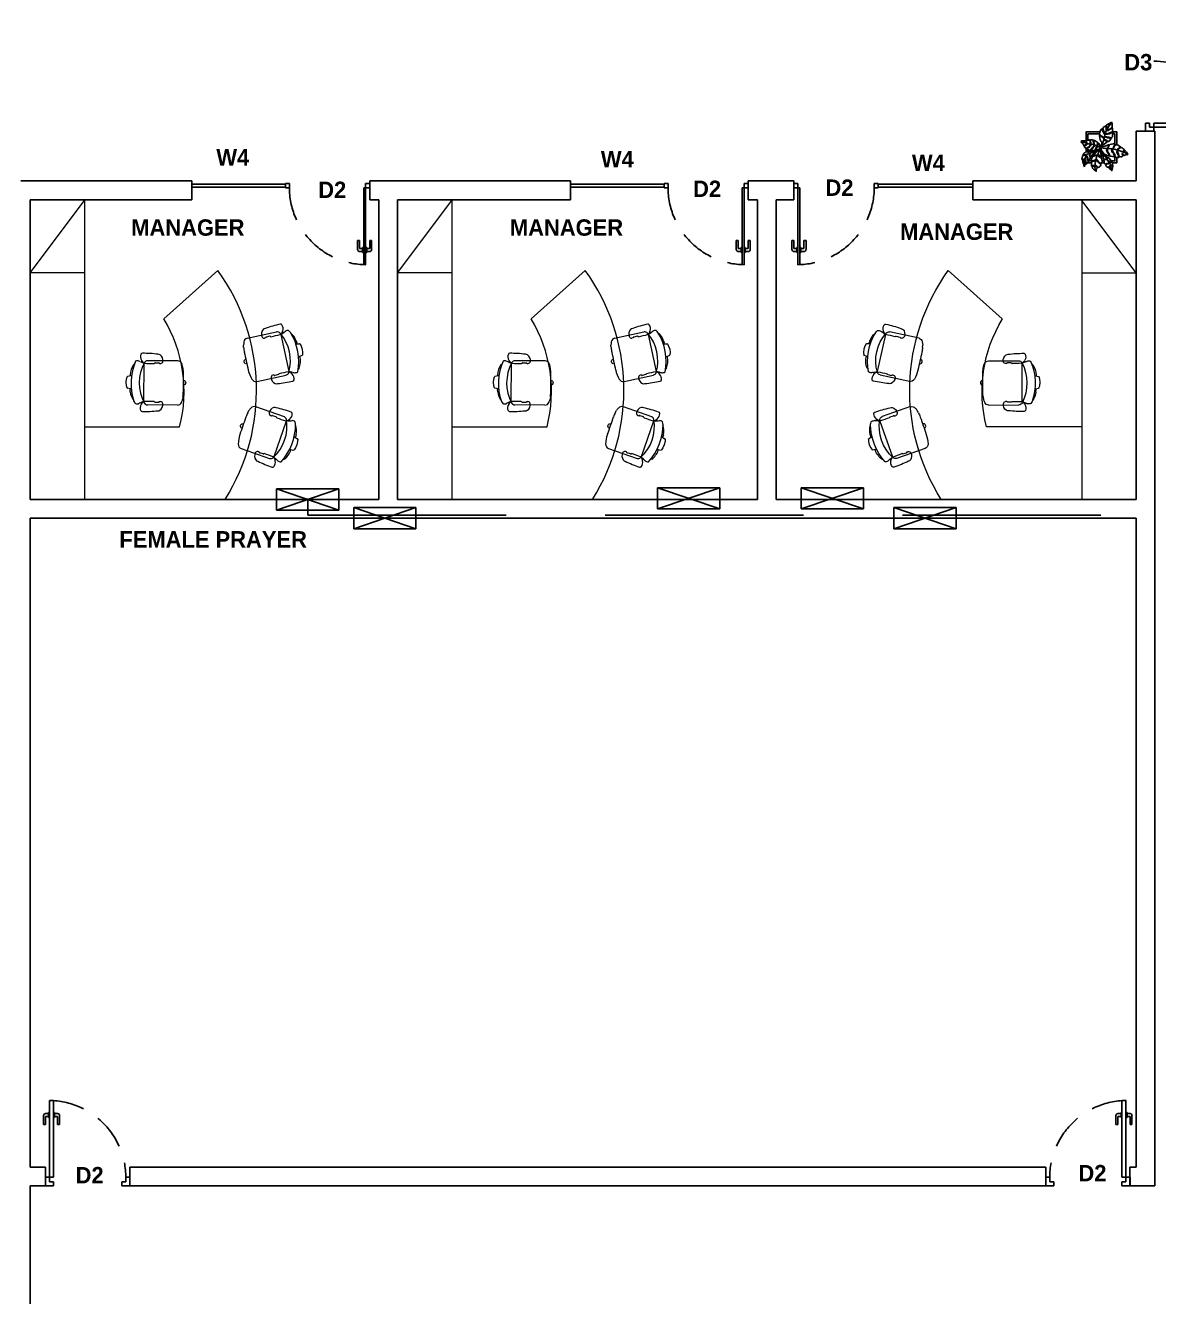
# Model space of a CAD drawing. Header units: inches. Extents: x 482566 to 494966, y -26460 to -22226.
# Drawn here: x 485089 to 485634, y -25709 to -25098 of the extents above; entities that cross this region are included whole.
import ezdxf

# ---------------------------------------------------------------- set-up
doc = ezdxf.new("R2010")
doc.units = ezdxf.units.IN
doc.header["$LTSCALE"] = 15
doc.header["$MEASUREMENT"] = 0
for name, pattern in [('DASHED', [0.75, 0.5, -0.25]), ('HIDDEN2', [0.1875, 0.125, -0.0625]), ('TRATTEGGIATA2', [9.525, 6.35, -3.175])]:
    doc.linetypes.add(name, pattern=pattern)
doc.layers.add('A-furniture', color=50, linetype='Continuous', lineweight=9)
doc.layers.add('I-ANNO-TEXT', color=7, linetype='Continuous', lineweight=18)
for name, color, linetype in [('Ceco.NET 17', 3, 'Continuous'), ('GLAZING', 4, 'Continuous'), ('I-DOORS', 104, 'Continuous'), ('I-WALL-IN', 3, 'Continuous'), ('SUI GAS LINE', 30, 'TRATTEGGIATA2')]:
    doc.layers.add(name, color=color, linetype=linetype)
doc.styles.add('MICRO', font='')
doc.styles.get('MICRO').set_extended_font_data('MicrogrammaSSi', bold=True)

# ---------------------------------------------------------------- blocks, each defined once
blk = doc.blocks.new('A$C6A0E07C9')
at = {"layer": 'A-furniture'}
for p, q in [((-0.214, 0.272), (0.118, 0.288)), ((-0.269, 0.177), (-0.266, 0.205)), ((-0.012, 0.242), (-0.025, 0.242)), ((-0.011, 0.243), (-0.012, 0.242)), ((-0.008, 0.248), (-0.011, 0.243)), ((-0.011, 0.243), (-0.011, 0.243)), ((0.038, 0.251), (-0.003, 0.25)), ((0.042, 0.251), (0.045, 0.247)), ((0.045, 0.247), (0.046, 0.246)), ((0.046, 0.246), (0.048, 0.245)), ((0.048, 0.245), (0.048, 0.245)), ((0.159, 0.25), (0.179, -0.167)), ((0.315, 0.152), (0.319, 0.129)), ((-0.291, 0.02), (-0.289, 0.029)), ((-0.288, 0.01), (-0.291, 0.02)), ((-0.289, 0.029), (-0.284, 0.038)), ((-0.282, 0.002), (-0.288, 0.01)), ((-0.284, 0.038), (-0.276, 0.044)), ((-0.274, -0.003), (-0.282, 0.002)), ((-0.276, 0.044), (-0.267, 0.046)), ((0.315, 0.121), (0.306, 0.12)), ((0.313, 0.121), (0.347, 0.116)), ((0.351, 0.113), (0.36, 0.088)), ((0.364, 0.015), (0.358, -0.011)), ((0.36, 0.088), (0.366, 0.051)), ((0.366, 0.051), (0.364, 0.015)), ((-0.264, -0.004), (-0.274, -0.003)), ((0.311, -0.022), (0.322, -0.023)), ((0.32, -0.023), (0.355, -0.015)), ((0.355, -0.015), (0.356, -0.013)), ((0.356, -0.013), (0.358, -0.011)), ((-0.189, -0.217), (0.143, -0.2)), ((0.009, -0.176), (-0.004, -0.177)), ((0.009, -0.176), (0.009, -0.176)), ((0.01, -0.176), (0.009, -0.176)), ((0.013, -0.182), (0.01, -0.176)), ((0.059, -0.18), (0.018, -0.183)), ((0.063, -0.179), (0.066, -0.175)), ((0.066, -0.175), (0.067, -0.174)), ((0.067, -0.174), (0.069, -0.173)), ((0.069, -0.173), (0.069, -0.173)), ((0.296, -0.147), (0.284, -0.159))]:
    blk.add_line(p, q, dxfattribs=at)
for centre, radius, start, end in [((0.027, 0.278), 0.0792, 129.4999, 189.1152), ((0.007, 0.283), 0.0635, 94.0792, 117.5938), ((0.224, -0.892), 1.257, 92.3594, 100.1757), ((0.117, 0.241), 0.0463, 34.0902, 88.4441), ((0.108, 0.326), 0.0879, 309.6726, 333.0223), ((0.172, 0.345), 0.0192, 28.1256, 89.2436), ((-0.92, -0.013), 1.143, 14.0931, 15.0056), ((0.121, 0.323), 0.0749, 330.3794, 24.513), ((0.234, 0.223), 0.0597, 72.5282, 107.7011), ((0.182, 0.142), 0.452, 175.5289, 182.0991), ((0.594, -0.035), 0.893, 162.1203, 164.4323), ((-0.21, 0.223), 0.0487, 94.526, 161.0109), ((-0.022, 0.271), 0.0292, 192.0047, 264.4409), ((-0.004, 0.244), 0.00623, 84.8455, 131.3174), ((0.037, 0.241), 0.0101, 64.5281, 88.6391), ((0.001, 1.553), 1.309, 272.0899, 276.676), ((0.149, 0.274), 0.0211, 279.8693, 313.3434), ((-0.249, 0.025), 0.471, 334.5973, 30.9732), ((0.17, 0.245), 0.0129, 130.1366, 158.0173), ((0.187, 0.181), 0.0779, 100.0525, 108.2672), ((-1.125, 2.793), 2.849, 297.1157, 298.0695), ((0.195, 0.222), 0.0806, 25.5198, 45.5387), ((-0.301, 0.026), 0.614, 339.6108, 22.0467), ((0.128, 0.125), 0.189, 8.0925, 40.8276), ((72.219, 3.627), 72.574, 182.76527, 182.92488), ((0.31, 0.129), 0.0088, 301.088, 3.1667), ((0.347, 0.111), 0.00513, 22.8184, 91.0076), ((0.081, -0.062), 0.341, 182.481, 200.7553), ((0.116, -0.038), 0.211, 328.6962, 1.8079), ((0.318, -0.031), 0.00903, 2.1237, 63.3709), ((-0.186, -0.16), 0.0572, 202.8821, 266.1169), ((0.052, -0.207), 0.0792, 176.5782, 236.1936), ((0.002, -0.206), 0.0292, 101.2525, 173.6887), ((0.031, -0.214), 0.0635, 248.0997, 271.6142), ((0.017, -0.177), 0.00623, 234.376, 280.848), ((0.131, 0.976), 1.257, 265.5178, 273.334), ((0.058, -0.17), 0.0101, 277.0543, 301.1654), ((0.152, -1.479), 1.309, 89.0174, 93.6036), ((0.138, -0.155), 0.0449, 276.7939, 330.1521), ((0.172, -0.191), 0.0211, 52.3501, 85.8241), ((0.197, -0.155), 0.0211, 212.6602, 229.0352), ((0.163, -0.292), 0.122, 63.0548, 80.6357), ((0.136, -0.248), 0.0879, 32.6712, 56.0209), ((0.202, -0.26), 0.0192, 276.4498, 337.5679), ((-0.92, -0.013), 1.143, 350.6964, 351.6126), ((0.149, -0.244), 0.0749, 341.1805, 35.314), ((0.324, 0.055), 0.26, 246.1539, 250.8174), ((0.249, -0.153), 0.0392, 254.2998, 275.9911), ((0.254, -0.14), 0.0518, 269.3553, 293.3788)]:
    blk.add_arc(centre, radius, start, end, dxfattribs=at)
blk = doc.blocks.new('*U164')
at = {"layer": 'A-furniture'}
for p, q in [((2.5, -0.6), (2.5, 0)), ((3.3, -0.6), (0, -0.6)), ((0.8, -0.6), (0.8, -1.65)), ((1.992, -1.476), (2.525, -2.072))]:
    blk.add_line(p, q, dxfattribs=at)
at = {"layer": 'A-furniture', "linetype": 'HIDDEN2'}
blk.add_line((2.5, 0), (3.3, -0.6), dxfattribs=at)
at = {"layer": 'A-furniture'}
for centre, radius, start, end in [((1.189, -0.145), 1.554, 255.5214, 301.111), ((1.204, -0.234), 2.264, 237.868, 305.7215)]:
    blk.add_arc(centre, radius, start, end, dxfattribs=at)
for p, rotation in [((1.323, -1.428), 86.85652716130764), ((0.691, -2.585), 248.0226334994808), ((1.546, -2.651), 279.5773348211345)]:
    blk.add_blockref('A$C6A0E07C9', p, dxfattribs=dict(at, rotation=rotation))
blk = doc.blocks.new('glass doors- 900')
for p, q in [((387081, -15046), (387081, -14225)), ((387102, -15046), (387102, -14226)), ((387017, -14483), (387017, -14387)), ((387070, -14366), (387038, -14366)), ((387081, -14355), (387070, -14355)), ((387070, -14408), (387070, -14355)), ((387102, -14355), (387113, -14355)), ((387113, -14408), (387113, -14355)), ((387113, -14366), (387145, -14366)), ((387167, -14483), (387167, -14387)), ((387038, -14483), (387017, -14483)), ((387038, -14483), (387038, -14398)), ((387070, -14398), (387038, -14398)), ((387081, -14408), (387070, -14408)), ((387102, -14408), (387113, -14408)), ((387113, -14398), (387145, -14398)), ((387145, -14483), (387145, -14398)), ((387145, -14483), (387167, -14483)), ((387038, -15046), (387038, -15093)), ((387081, -15046), (387038, -15046)), ((387081, -15046), (387081, -15093)), ((387081, -15046), (387081, -15093)), ((387081, -15046), (387102, -15046)), ((387895, -15046), (387895, -15093)), ((387895, -15046), (387895, -15093)), ((387895, -15046), (387895, -15046)), ((387895, -15046), (387938, -15046)), ((387938, -15046), (387938, -15093)), ((387081, -15093), (387038, -15093)), ((387895, -15093), (387938, -15093))]:
    blk.add_line(p, q)
at = {"linetype": 'DASHED', "ltscale": 50}
blk.add_arc((387070, -15050), 825, 358.6028, 89.255, dxfattribs=at)
for centre, start, end in [((387038, -14387), 90, 180), ((387145, -14387), 0, 90)]:
    blk.add_arc(centre, 21.4, start, end)
blk = doc.blocks.new('door 1')
for p, q in [((86, 0), (0, 0)), ((0, -90), (0, 0)), ((86, -43), (86, 0)), ((814, 0), (900, 0)), ((814, -43), (814, 0)), ((900, -90), (900, 0)), ((43, -90), (0, -90)), ((86, -43), (43, -43)), ((43, -90), (43, -43)), ((43, -90), (43, -43)), ((43, -90), (43, -911)), ((43, -90), (86, -90)), ((86, -90), (86, -909)), ((814, -43), (857, -43)), ((857, -90), (857, -43)), ((857, -90), (857, -43)), ((857, -90), (900, -90)), ((857, -90), (857, -90)), ((-21, -652), (-21, -749)), ((0, -652), (-21, -652)), ((0, -652), (0, -738)), ((129, -652), (129, -738)), ((129, -652), (150, -652)), ((150, -652), (150, -749)), ((32, -738), (0, -738)), ((32, -770), (0, -770)), ((32, -727), (32, -781)), ((43, -727), (32, -727)), ((43, -781), (32, -781)), ((86, -727), (96, -727)), ((86, -781), (96, -781)), ((96, -727), (96, -781)), ((96, -738), (129, -738)), ((96, -770), (129, -770))]:
    blk.add_line(p, q)
at = {"linetype": 'DASHED', "ltscale": 50}
blk.add_arc((32, -86), 825, 270.745, 1.3972, dxfattribs=at)
for centre, start, end in [((0, -749), 180, 270), ((129, -749), 270, 0)]:
    blk.add_arc(centre, 21.4, start, end)
blk = doc.blocks.new('pivot door')
blk.add_line((-188253, -329835), (-188265, -329835))
at = {"layer": 'I-DOORS', "rotation": 180}
blk.add_blockref('door 1', (-188253, -329835), dxfattribs=at)
blk = doc.blocks.new('solid door-1500')
for p, q in [((410495, -4754), (410495, -4047)), ((410537, -4754), (410537, -4047)), ((411866, -4754), (411866, -4047)), ((411909, -4754), (411909, -4047)), ((410484, -4188), (410452, -4188)), ((410484, -4231), (410484, -4177)), ((410495, -4177), (410484, -4177)), ((410537, -4177), (410548, -4177)), ((410548, -4231), (410548, -4177)), ((410548, -4188), (410580, -4188)), ((411855, -4188), (411823, -4188)), ((411866, -4177), (411855, -4177)), ((411855, -4231), (411855, -4177)), ((411909, -4177), (411920, -4177)), ((411920, -4231), (411920, -4177)), ((411920, -4188), (411952, -4188)), ((410430, -4306), (410430, -4209)), ((410452, -4306), (410430, -4306)), ((410484, -4220), (410452, -4220)), ((410452, -4306), (410452, -4220)), ((410495, -4231), (410484, -4231)), ((410537, -4231), (410548, -4231)), ((410548, -4220), (410580, -4220)), ((410580, -4306), (410580, -4220)), ((410580, -4306), (410602, -4306)), ((410602, -4306), (410602, -4209)), ((411802, -4306), (411802, -4209)), ((411823, -4306), (411802, -4306)), ((411855, -4220), (411823, -4220)), ((411823, -4306), (411823, -4220)), ((411866, -4231), (411855, -4231)), ((411909, -4231), (411920, -4231)), ((411920, -4220), (411952, -4220)), ((411952, -4306), (411952, -4220)), ((411952, -4306), (411973, -4306)), ((411973, -4306), (411973, -4209)), ((410495, -4754), (410452, -4754)), ((410452, -4754), (410452, -4844)), ((410452, -4844), (410464, -4844)), ((410537, -4844), (410452, -4844)), ((410495, -4754), (410537, -4754)), ((410495, -4754), (410495, -4801)), ((410495, -4754), (410495, -4801)), ((410537, -4801), (410495, -4801)), ((410537, -4801), (410537, -4844)), ((411909, -4754), (411866, -4754)), ((411866, -4801), (411866, -4844)), ((411866, -4801), (411909, -4801)), ((411866, -4844), (411952, -4844)), ((411909, -4754), (411909, -4801)), ((411909, -4754), (411909, -4801)), ((411909, -4754), (411952, -4754)), ((411952, -4844), (411940, -4844)), ((411952, -4754), (411952, -4844))]:
    blk.add_line(p, q)
for points in [[(410495, -4047), (410537, -4047)], [(411909, -4047), (411866, -4047)]]:
    blk.add_lwpolyline(points)
at = {"linetype": 'DASHED', "ltscale": 50}
for centre, start, end in [((410495, -4754), 0, 86.5254), ((411909, -4754), 93.4746, 180)]:
    blk.add_arc(centre, 707, start, end, dxfattribs=at)
for centre, start, end in [((410452, -4209), 90, 180), ((410580, -4209), 0, 90), ((411823, -4209), 90, 180), ((411952, -4209), 0, 90)]:
    blk.add_arc(centre, 21.4, start, end)
blk = doc.blocks.new('*U851')
at = {"layer": 'A-furniture'}
for p, q in [((2.5, -0.6), (2.5, 0)), ((3.3, -0.6), (0, -0.6)), ((0.8, -0.6), (0.8, -1.65)), ((1.992, -1.476), (2.525, -2.072))]:
    blk.add_line(p, q, dxfattribs=at)
at = {"layer": 'A-furniture', "linetype": 'HIDDEN2'}
blk.add_line((2.5, 0), (3.3, -0.6), dxfattribs=at)
at = {"layer": 'A-furniture'}
for centre, radius, start, end in [((1.189, -0.145), 1.554, 255.5214, 301.111), ((1.204, -0.234), 2.264, 237.868, 305.7215)]:
    blk.add_arc(centre, radius, start, end, dxfattribs=at)
for p, rotation in [((1.323, -1.428), 86.85652716130764), ((0.691, -2.585), 248.0226334994808), ((1.546, -2.651), 279.5773348211345)]:
    blk.add_blockref('A$C6A0E07C9', p, dxfattribs=dict(at, rotation=rotation))
blk = doc.blocks.new('Drawing10')
at = {"layer": 'Ceco.NET 17', "color": 7}
for p, q in [((-0.02, 0.263), (-0.059, 0.273)), ((0.029, 0.247), (-0.02, 0.263)), ((0.07, 0.24), (0.029, 0.247)), ((0.103, 0.231), (0.07, 0.24)), ((0.156, 0.21), (0.103, 0.231)), ((0.189, 0.199), (0.156, 0.21))]:
    blk.add_line(p, q, dxfattribs=at)
for points in [[(0.331, 0.528), (0.32, 0.524), (0.312, 0.519), (0.305, 0.512), (0.303, 0.502), (0.302, 0.488), (0.297, 0.489), (0.297, 0.5), (0.294, 0.505), (0.289, 0.504), (0.28, 0.496), (0.271, 0.491), (0.266, 0.483), (0.266, 0.466), (0.266, 0.443), (0.266, 0.43), (0.262, 0.426), (0.26, 0.433), (0.259, 0.456), (0.261, 0.479), (0.255, 0.482), (0.243, 0.473), (0.234, 0.468), (0.226, 0.462), (0.22, 0.453), (0.218, 0.439), (0.225, 0.417), (0.233, 0.398), (0.243, 0.379), (0.242, 0.371), (0.236, 0.375), (0.232, 0.386), (0.223, 0.402), (0.212, 0.423), (0.209, 0.437), (0.198, 0.435), (0.188, 0.417), (0.184, 0.408), (0.18, 0.396), (0.174, 0.372), (0.189, 0.355), (0.203, 0.347), (0.221, 0.334), (0.227, 0.323), (0.23, 0.315), (0.224, 0.319), (0.217, 0.33), (0.2, 0.34), (0.183, 0.352), (0.174, 0.355), (0.174, 0.348), (0.177, 0.325), (0.183, 0.3), (0.19, 0.282), (0.203, 0.266), (0.203, 0.253), (0.194, 0.21), (0.213, 0.227), (0.233, 0.24), (0.269, 0.267), (0.269, 0.27), (0.26, 0.283), (0.237, 0.295), (0.233, 0.306), (0.241, 0.302), (0.265, 0.293), (0.279, 0.277), (0.288, 0.276), (0.289, 0.275), (0.292, 0.278), (0.308, 0.291), (0.319, 0.301), (0.325, 0.309), (0.32, 0.318), (0.302, 0.321), (0.281, 0.325), (0.255, 0.331), (0.243, 0.335), (0.248, 0.336), (0.269, 0.337), (0.297, 0.331), (0.325, 0.325), (0.335, 0.326), (0.341, 0.338), (0.345, 0.361), (0.349, 0.379), (0.349, 0.394), (0.332, 0.39), (0.302, 0.376), (0.276, 0.372), (0.258, 0.37), (0.259, 0.376), (0.278, 0.377), (0.297, 0.384), (0.318, 0.394), (0.338, 0.4), (0.346, 0.41), (0.345, 0.427), (0.343, 0.446), (0.323, 0.442), (0.306, 0.43), (0.285, 0.42), (0.272, 0.42), (0.286, 0.427), (0.309, 0.438), (0.328, 0.452), (0.34, 0.456), (0.34, 0.479), (0.34, 0.499), (0.34, 0.512), (0.336, 0.519)], [(-0.066, 0.275), (-0.059, 0.28), (-0.052, 0.283), (-0.038, 0.283), (-0.021, 0.284), (-0.008, 0.285), (-0.001, 0.28), (0.001, 0.27), (0.005, 0.258), (0.009, 0.257), (0.006, 0.266), (0.004, 0.277), (0.005, 0.287), (0.009, 0.289), (0.02, 0.292), (0.03, 0.295), (0.038, 0.296), (0.048, 0.289), (0.052, 0.271), (0.055, 0.257), (0.057, 0.245), (0.063, 0.247), (0.06, 0.265), (0.055, 0.282), (0.051, 0.293), (0.049, 0.298), (0.052, 0.3), (0.067, 0.298), (0.08, 0.297), (0.093, 0.295), (0.094, 0.279), (0.097, 0.261), (0.102, 0.245), (0.103, 0.236), (0.107, 0.232), (0.109, 0.237), (0.105, 0.253), (0.1, 0.268), (0.099, 0.281), (0.103, 0.293), (0.109, 0.29), (0.118, 0.283), (0.131, 0.278), (0.144, 0.268), (0.147, 0.25), (0.145, 0.229), (0.148, 0.216), (0.151, 0.222), (0.151, 0.232), (0.15, 0.246), (0.151, 0.254), (0.149, 0.261), (0.153, 0.261), (0.16, 0.255), (0.17, 0.243), (0.175, 0.232), (0.184, 0.219), (0.192, 0.204), (0.184, 0.192), (0.172, 0.182), (0.164, 0.173), (0.153, 0.168), (0.138, 0.166), (0.128, 0.169), (0.131, 0.178), (0.139, 0.192), (0.144, 0.201), (0.145, 0.207), (0.136, 0.207), (0.13, 0.198), (0.123, 0.175), (0.119, 0.165), (0.113, 0.16), (0.101, 0.159), (0.086, 0.159), (0.076, 0.16), (0.07, 0.168), (0.077, 0.18), (0.094, 0.197), (0.105, 0.21), (0.108, 0.221), (0.104, 0.225), (0.097, 0.212), (0.086, 0.2), (0.075, 0.19), (0.066, 0.176), (0.059, 0.166), (0.051, 0.163), (0.037, 0.164), (0.027, 0.167), (0.011, 0.182), (0.024, 0.189), (0.046, 0.208), (0.056, 0.22), (0.06, 0.228), (0.061, 0.236), (0.054, 0.234), (0.048, 0.221), (0.034, 0.207), (0.02, 0.2), (0.006, 0.19), (-0.006, 0.192), (-0.016, 0.199), (-0.022, 0.206), (-0.025, 0.215), (-0.009, 0.225), (0.006, 0.233), (0.015, 0.242), (0.01, 0.245), (0, 0.238), (-0.011, 0.232), (-0.025, 0.222), (-0.03, 0.223), (-0.033, 0.231), (-0.041, 0.249), (-0.053, 0.26), (-0.063, 0.271)], [(0.547, 0.11), (0.54, 0.118), (0.532, 0.126), (0.525, 0.137), (0.516, 0.148), (0.509, 0.156), (0.5, 0.156), (0.49, 0.152), (0.48, 0.141), (0.478, 0.146), (0.486, 0.156), (0.5, 0.159), (0.5, 0.166), (0.494, 0.172), (0.48, 0.183), (0.468, 0.192), (0.455, 0.2), (0.441, 0.194), (0.428, 0.187), (0.419, 0.178), (0.411, 0.169), (0.405, 0.172), (0.414, 0.183), (0.423, 0.191), (0.434, 0.198), (0.441, 0.202), (0.446, 0.208), (0.437, 0.213), (0.416, 0.227), (0.401, 0.232), (0.387, 0.234), (0.37, 0.217), (0.362, 0.2), (0.351, 0.184), (0.342, 0.185), (0.354, 0.197), (0.36, 0.213), (0.369, 0.226), (0.376, 0.235), (0.375, 0.241), (0.365, 0.245), (0.35, 0.245), (0.332, 0.242), (0.31, 0.239), (0.301, 0.227), (0.293, 0.205), (0.288, 0.186), (0.284, 0.196), (0.291, 0.218), (0.295, 0.226), (0.297, 0.231), (0.293, 0.234), (0.278, 0.23), (0.257, 0.222), (0.245, 0.217), (0.23, 0.21), (0.219, 0.207), (0.193, 0.203), (0.197, 0.184), (0.202, 0.158), (0.211, 0.143), (0.223, 0.13), (0.23, 0.115), (0.248, 0.106), (0.267, 0.098), (0.294, 0.089), (0.297, 0.095), (0.294, 0.111), (0.284, 0.125), (0.273, 0.14), (0.267, 0.158), (0.267, 0.172), (0.271, 0.174), (0.277, 0.171), (0.277, 0.152), (0.288, 0.135), (0.296, 0.124), (0.305, 0.103), (0.306, 0.087), (0.325, 0.084), (0.344, 0.081), (0.362, 0.076), (0.368, 0.082), (0.366, 0.093), (0.354, 0.119), (0.344, 0.135), (0.336, 0.148), (0.328, 0.168), (0.334, 0.172), (0.346, 0.152), (0.358, 0.13), (0.373, 0.107), (0.377, 0.091), (0.376, 0.078), (0.383, 0.072), (0.403, 0.068), (0.412, 0.067), (0.426, 0.069), (0.43, 0.074), (0.422, 0.085), (0.416, 0.103), (0.405, 0.125), (0.401, 0.139), (0.401, 0.148), (0.407, 0.147), (0.411, 0.135), (0.419, 0.116), (0.427, 0.095), (0.438, 0.082), (0.454, 0.076), (0.462, 0.078), (0.473, 0.085), (0.479, 0.096), (0.47, 0.116), (0.474, 0.124), (0.478, 0.112), (0.485, 0.101), (0.49, 0.094), (0.501, 0.098), (0.515, 0.102), (0.524, 0.106), (0.537, 0.105)], [(-0.02, -0.051), (-0.027, -0.031), (-0.033, -0.013), (-0.042, 0.014), (-0.044, 0.024), (-0.029, 0.039), (-0.019, 0.044), (-0.016, 0.05), (-0.023, 0.049), (-0.034, 0.045), (-0.042, 0.037), (-0.049, 0.037), (-0.053, 0.049), (-0.049, 0.062), (-0.045, 0.089), (-0.037, 0.094), (-0.019, 0.097), (-0.004, 0.096), (0, 0.099), (-0.007, 0.101), (-0.027, 0.105), (-0.039, 0.105), (-0.037, 0.111), (-0.028, 0.119), (-0.014, 0.13), (-0.001, 0.143), (0.017, 0.14), (0.033, 0.129), (0.045, 0.128), (0.038, 0.133), (0.027, 0.138), (0.027, 0.145), (0.037, 0.147), (0.069, 0.152), (0.123, 0.156), (0.151, 0.158), (0.123, 0.138), (0.091, 0.116), (0.071, 0.087), (0.054, 0.088), (0.05, 0.102), (0.057, 0.122), (0.054, 0.125), (0.046, 0.111), (0.044, 0.093), (0.051, 0.08), (0.055, 0.068), (0.049, 0.052), (0.039, 0.035), (0.025, 0.043), (0.021, 0.065), (0.012, 0.088), (0.004, 0.093), (0.009, 0.078), (0.014, 0.06), (0.016, 0.044), (0.023, 0.032), (0.031, 0.023), (0.024, 0.008), (0.015, -0.005), (0.009, -0.013), (0, 0), (-0.004, 0.026), (-0.01, 0.039), (-0.012, 0.029), (-0.007, 0.004), (-0.004, -0.007), (0.003, -0.017), (-0.011, -0.021), (-0.018, -0.023)], [(0.203, 0.147), (0.221, 0.112), (0.237, 0.101), (0.268, 0.081), (0.273, 0.073), (0.272, 0.067), (0.27, 0.056), (0.274, 0.051), (0.278, 0.064), (0.283, 0.071), (0.29, 0.066), (0.298, 0.059), (0.31, 0.052), (0.313, 0.037), (0.311, 0.023), (0.307, 0.007), (0.31, -0.006), (0.316, 0), (0.315, 0.011), (0.318, 0.027), (0.322, 0.035), (0.327, 0.03), (0.335, 0.013), (0.345, -0.005), (0.344, -0.017), (0.333, -0.03), (0.322, -0.044), (0.33, -0.043), (0.337, -0.033), (0.348, -0.031), (0.349, -0.048), (0.344, -0.067), (0.339, -0.086), (0.335, -0.104), (0.312, -0.083), (0.306, -0.071), (0.299, -0.066), (0.302, -0.055), (0.313, -0.049), (0.315, -0.041), (0.306, -0.046), (0.294, -0.053), (0.291, -0.06), (0.279, -0.055), (0.266, -0.047), (0.255, -0.032), (0.269, -0.019), (0.287, -0.014), (0.3, -0.011), (0.299, -0.004), (0.286, -0.007), (0.271, -0.009), (0.256, -0.017), (0.247, -0.019), (0.238, -0.009), (0.233, 0.008), (0.233, 0.019), (0.228, 0.033), (0.237, 0.041), (0.256, 0.042), (0.265, 0.044), (0.264, 0.049), (0.256, 0.047), (0.236, 0.046), (0.228, 0.045), (0.222, 0.073), (0.216, 0.101), (0.206, 0.131)]]:
    blk.add_lwpolyline(points, close=True, dxfattribs=at)
for points in [[(0.206, 0.225), (0.234, 0.312), (0.243, 0.364), (0.261, 0.413), (0.297, 0.476), (0.326, 0.508)], [(0, 0.276), (0, 0.4), (0.182, 0.4)], [(0.025, 0.293), (0.025, 0.375), (0.175, 0.375)], [(0.224, 0.4), (0.232, 0.4)], [(0.237, 0.375), (0.242, 0.375)], [(0.259, 0.375), (0.295, 0.375)], [(0.338, 0.4), (0.4, 0.4), (0.4, 0.232)], [(0.348, 0.375), (0.375, 0.375), (0.375, 0.24)], [(0, 0.23), (0, 0.238)], [(0, 0.142), (0, 0.191)], [(0.025, 0.19), (0.025, 0.202)], [(0.025, 0.134), (0.025, 0.169)], [(0.191, 0.189), (0.191, 0.164), (0.19, 0.141), (0.192, 0.118), (0.197, 0.094), (0.2, 0.079), (0.194, 0.076), (0.179, 0.082), (0.168, 0.093), (0.161, 0.107), (0.154, 0.102), (0.16, 0.091), (0.17, 0.076), (0.189, 0.069), (0.204, 0.057), (0.205, 0.04), (0.208, 0.023), (0.207, 0.007), (0.202, -0.007), (0.191, -0.008), (0.166, 0.008), (0.152, 0.026), (0.139, 0.043), (0.134, 0.037), (0.142, 0.022), (0.155, 0.007), (0.177, -0.01), (0.191, -0.021), (0.193, -0.032), (0.183, -0.043), (0.173, -0.051), (0.157, -0.061), (0.142, -0.052), (0.13, -0.036), (0.12, -0.034), (0.124, -0.043), (0.137, -0.054), (0.149, -0.063), (0.148, -0.067), (0.134, -0.077), (0.132, -0.096), (0.132, -0.113), (0.12, -0.102), (0.105, -0.09), (0.089, -0.075), (0.081, -0.058), (0.084, -0.048), (0.105, -0.042), (0.116, -0.037), (0.111, -0.031), (0.094, -0.037), (0.081, -0.04), (0.072, -0.043), (0.072, -0.025), (0.072, -0.007), (0.072, 0.008), (0.082, 0.015), (0.108, 0.023), (0.117, 0.031), (0.121, 0.039), (0.112, 0.035), (0.102, 0.028), (0.084, 0.025), (0.072, 0.035), (0.072, 0.055), (0.078, 0.07), (0.087, 0.087), (0.099, 0.088), (0.124, 0.093), (0.14, 0.094), (0.135, 0.098), (0.121, 0.099), (0.102, 0.098), (0.098, 0.102), (0.103, 0.108), (0.116, 0.119), (0.13, 0.132), (0.191, 0.189)], [(0.185, 0.178), (0.165, 0.136), (0.14, 0.087), (0.126, 0.037), (0.12, -0.01), (0.114, -0.055), (0.117, -0.082), (0.127, -0.102)], [(0.212, 0.19), (0.269, 0.184), (0.331, 0.182), (0.383, 0.173), (0.451, 0.152), (0.511, 0.127), (0.529, 0.115)], [(0.375, 0.234), (0.375, 0.222)], [(0.126, 0.15), (0.09, 0.139), (0.044, 0.125), (0.007, 0.107), (-0.008, 0.075), (-0.019, 0.031), (-0.023, -0.012)], [(0.072, 0), (0.018, 0)], [(0.025, 0.03), (0.025, 0.042)], [(0.11, 0.025), (0.029, 0.025)], [(0.153, 0.025), (0.14, 0.025)], [(0.179, 0), (0.164, 0)], [(0.235, 0), (0.204, 0)], [(0.231, 0.025), (0.207, 0.025)], [(0.218, 0.108), (0.265, 0.06), (0.283, 0.028), (0.312, -0.014), (0.323, -0.05), (0.331, -0.093)], [(0.315, 0), (0.309, 0)], [(0.318, 0.025), (0.311, 0.025)], [(0.375, 0.099), (0.375, 0.025), (0.33, 0.025)], [(0.4, 0.068), (0.4, 0), (0.342, 0)]]:
    blk.add_lwpolyline(points, dxfattribs=at)
for radius, start, end in [(0.152, 66.8462, 69.1635), (0.152, 207.3985, 208.1983), (0.11, 239.4978, 242.4297), (0.11, 256.133, 263.4421)]:
    blk.add_arc((0.19, 0.193), radius, start, end, dxfattribs=at)

msp = doc.modelspace()

# ---------------------------------------------------------------- linework, layer by layer
at = {"ltscale": 3}
for p, q in [((485422.93, -25320.39), (485393.07, -25320.39)), ((485393.07, -25320.39), (485393.07, -25330.61)), ((485393.07, -25330.61), (485422.93, -25320.39)), ((485422.93, -25320.39), (485393.07, -25320.39)), ((485393.07, -25320.39), (485422.93, -25330.61)), ((485422.93, -25330.61), (485422.93, -25320.39)), ((485491.93, -25320.39), (485462.07, -25320.39)), ((485462.07, -25320.39), (485462.07, -25330.61)), ((485462.07, -25330.61), (485491.93, -25320.39)), ((485491.93, -25320.39), (485462.07, -25320.39)), ((485462.07, -25320.39), (485491.93, -25330.61)), ((485491.93, -25330.61), (485491.93, -25320.39)), ((485239.93, -25320.89), (485210.07, -25320.89)), ((485210.07, -25320.89), (485210.07, -25331.11)), ((485210.07, -25331.11), (485239.93, -25320.89)), ((485239.93, -25320.89), (485210.07, -25320.89)), ((485210.07, -25320.89), (485239.93, -25331.11)), ((485239.93, -25331.11), (485239.93, -25320.89)), ((485210.07, -25331.11), (485239.93, -25331.11)), ((485276.93, -25329.89), (485247.07, -25329.89)), ((485247.07, -25329.89), (485247.07, -25340.11)), ((485247.07, -25340.11), (485276.93, -25329.89)), ((485276.93, -25329.89), (485247.07, -25329.89)), ((485247.07, -25329.89), (485276.93, -25340.11)), ((485276.93, -25340.11), (485276.93, -25329.89)), ((485393.07, -25330.61), (485422.93, -25330.61)), ((485462.07, -25330.61), (485491.93, -25330.61)), ((485536.43, -25329.89), (485506.57, -25329.89)), ((485506.57, -25329.89), (485506.57, -25340.11)), ((485506.57, -25340.11), (485536.43, -25329.89)), ((485536.43, -25329.89), (485506.57, -25329.89)), ((485506.57, -25329.89), (485536.43, -25340.11)), ((485536.43, -25340.11), (485536.43, -25329.89)), ((485247.07, -25340.11), (485276.93, -25340.11)), ((485506.57, -25340.11), (485536.43, -25340.11))]:
    msp.add_line(p, q, dxfattribs=at)
at = {"layer": 'GLAZING', "elevation": 6.93}
for points in [[(485214.25, -25174.52), (485169.25, -25174.52)], [(485214.25, -25175.87), (485169.25, -25175.87)], [(485214.25, -25174.52), (485214.25, -25175.87)], [(485396.14, -25174.52), (485351.14, -25174.52)], [(485396.14, -25175.87), (485351.14, -25175.87)], [(485396.14, -25174.52), (485396.14, -25175.87)], [(485499.06, -25174.52), (485544.52, -25174.52)], [(485499.06, -25175.87), (485499.06, -25174.52)], [(485499.06, -25175.87), (485544.52, -25175.87)]]:
    msp.add_lwpolyline(points, dxfattribs=at)
at = {"layer": 'I-WALL-IN'}
for p, q in [((485622.9, -25149.1, 6.93), (485627.4, -25149.1, 6.93)), ((485631.9, -25149.1, 6.93), (485627.4, -25149.1, 6.93)), ((485254.75, -25172.98, 6.93), (485254.75, -25177.48, 6.93)), ((485436.64, -25172.98, 6.93), (485436.64, -25177.48, 6.93)), ((485458.56, -25172.98, 6.93), (485458.56, -25177.48, 6.93)), ((485631.9, -25181.98, 6.93), (485631.9, -25172.98, 6.93)), ((485169.25, -25181.98, 6.93), (485169.25, -25177.48, 6.93)), ((485254.75, -25181.98, 6.93), (485254.75, -25176.29, 6.93)), ((485351.14, -25181.98, 6.93), (485351.14, -25177.48, 6.93)), ((485436.64, -25181.98, 6.93), (485436.64, -25177.48, 6.93)), ((485458.56, -25181.98, 6.93), (485458.56, -25177.48, 6.93)), ((485544.52, -25181.98, 6.93), (485544.52, -25177.48, 6.93)), ((485631.9, -25334.98, 6.93), (485631.9, -25325.98, 6.93)), ((485268.13, -25334.98, 6.93), (485263.63, -25334.98, 6.93)), ((485450.02, -25334.98, 6.93), (485445.52, -25334.98, 6.93)), ((485099.06, -25651.33, 6.93), (485099.06, -25646.83, 6.93)), ((485139.56, -25651.33, 6.93), (485139.56, -25646.83, 6.93)), ((485579.48, -25651.33, 6.93), (485579.48, -25646.83, 6.93)), ((485619.98, -25651.33, 6.93), (485619.98, -25646.83, 6.93)), ((485099.06, -25655.83, 6.93), (485099.06, -25651.33, 6.93)), ((485139.56, -25655.83, 6.93), (485139.56, -25651.33, 6.93)), ((485579.48, -25655.83, 6.93), (485579.48, -25651.33, 6.93)), ((485619.98, -25655.83, 6.93), (485619.98, -25651.33, 6.93))]:
    msp.add_line(p, q, dxfattribs=at)
at = {"layer": 'I-WALL-IN', "elevation": 6.93}
for points in [[(485622.9, -25149.1), (485622.9, -25172.98)], [(485631.9, -25149.1), (485631.9, -25172.98)], [(485169.25, -25172.98), (485087.14, -25172.98)], [(485169.25, -25177.48), (485169.25, -25172.98)], [(485351.14, -25172.98), (485254.75, -25172.98)], [(485351.14, -25177.48), (485351.14, -25172.98)], [(485458.56, -25172.98), (485436.64, -25172.98)], [(485622.9, -25172.98), (485544.52, -25172.98)], [(485544.52, -25172.98), (485544.52, -25177.48)], [(485091.64, -25181.98), (485091.64, -25325.98)], [(485169.25, -25181.98), (485091.64, -25181.98)], [(485259.13, -25181.98), (485254.75, -25181.98)], [(485259.13, -25181.98), (485259.13, -25325.98)], [(485351.14, -25181.98), (485268.13, -25181.98)], [(485268.13, -25181.98), (485268.13, -25325.98)], [(485441.02, -25181.98), (485436.64, -25181.98)], [(485441.02, -25181.98), (485441.02, -25325.98)], [(485458.56, -25181.98), (485450.02, -25181.98)], [(485450.02, -25181.98), (485450.02, -25325.98)], [(485622.9, -25181.98), (485544.52, -25181.98)], [(485622.9, -25181.98), (485622.9, -25325.98)], [(485631.9, -25181.98), (485631.9, -25325.98)], [(485091.64, -25325.98), (485259.13, -25325.98)], [(485268.13, -25325.98), (485441.02, -25325.98)], [(485450.02, -25325.98), (485622.9, -25325.98)], [(485091.64, -25334.98), (485263.63, -25334.98)], [(485091.64, -25334.98), (485091.64, -25646.83)], [(485268.13, -25334.98), (485445.52, -25334.98)], [(485450.02, -25334.98), (485622.9, -25334.98)], [(485622.9, -25334.98), (485622.9, -25646.83)], [(485631.9, -25334.98), (485631.9, -25655.83)], [(485091.64, -25646.83), (485099.06, -25646.83)], [(485139.56, -25646.83), (485579.48, -25646.83)], [(485619.98, -25646.83), (485622.9, -25646.83)], [(485091.64, -25655.83), (485099.06, -25655.83)], [(485091.64, -25655.83), (485099.06, -25655.83)], [(485091.64, -25655.83), (485091.64, -25982.47)], [(485139.56, -25655.83), (485579.48, -25655.83)], [(485139.56, -25655.83), (485579.48, -25655.83)], [(485619.98, -25655.83), (485630.1, -25655.83)], [(485619.98, -25655.83), (485631.9, -25655.83)]]:
    msp.add_lwpolyline(points, dxfattribs=at)
at = {"layer": 'SUI GAS LINE'}
for p, q in [((485225, -25325.5), (485225, -25333.5)), ((485225, -25333.5), (486332.5, -25333.5))]:
    msp.add_line(p, q, dxfattribs=at)

# ---------------------------------------------------------------- block references
at = {"yscale": 43.531314665345, "zscale": 43.531314665345}
for name, p, xscale, rotation in [('*U851', (485091.64, -25325.98, 6.93), 43.531314665345, 90.00000000000001), ('*U851', (485268.13, -25325.98, 6.93), 43.531314665345, 90.00000000000001), ('*U164', (485622.9, -25325.98, 6.93), -43.531314665345, 270)]:
    msp.add_blockref(name, p, dxfattribs=dict(at, xscale=xscale, rotation=rotation))
at = {"layer": 'Ceco.NET 17', "xscale": 37.02206043585839, "yscale": 37.02206043585839, "zscale": 37.02206043585839}
msp.add_blockref('Drawing10', (485598.88, -25164.23, 3.42), dxfattribs=at)
at = {"layer": 'GLAZING', "rotation": 180}
for p, xscale, yscale, zscale in [((502671.46, -25853.34, 6.93), 0.04500000025145709, 0.04500000025145709, 0.04500000025145709), ((502853.35, -25853.34, 6.93), 0.04500000025145709, 0.04500000025145709, 0.04500000025145709), ((468041.85, -25853.34, 6.93), -0.04500000025145709, 0.04499999998952262, 0.04499999999999744)]:
    msp.add_blockref('glass doors- 900', p, dxfattribs=dict(at, xscale=xscale, yscale=yscale, zscale=zscale))
at = {"layer": 'I-DOORS', "xscale": -0.04499999998952262, "yscale": 0.04499999998952262, "zscale": 0.04499999999999744, "rotation": 270}
msp.add_blockref('solid door-1500', (485845.39, -43619.43, 6.93), dxfattribs=at)
at = {"layer": 'I-DOORS'}
for p, xscale, yscale, zscale in [((476627.67, -10813.24, 6.93), -0.04500000025145709, 0.04499999998952262, 0.04499999999999744), ((494091.37, -10813.24, 6.93), 0.04500000025145709, 0.04500000025145709, 0.04500000025145709)]:
    msp.add_blockref('pivot door', p, dxfattribs=dict(at, xscale=xscale, yscale=yscale, zscale=zscale))

# ---------------------------------------------------------------- texts
at = {"layer": 'I-ANNO-TEXT', "char_height": 7.875, "attachment_point": 1, "style": 'MICRO'}
for s, width, insert in [('{\\fBahnschrift Light|b1|i0|c0|p34;D3}', 7.4099, (485617.24, -25111.94, 6.93)), ('{\\fBahnschrift Light|b1|i0|c0|p34;W4}', 7.4099, (485181.11, -25157.68, 6.93)), ('{\\fBahnschrift Light|b1|i0|c0|p34;W4}', 7.4099, (485365.8, -25158.6, 6.93)), ('{\\fBahnschrift Light|b1|i0|c0|p34;W4}', 7.4099, (485515.24, -25160.31, 6.93)), ('{\\fBahnschrift Light|b1|i0|c0|p34;D2}', 7.4099, (485230.03, -25173.28, 6.93)), ('{\\fBahnschrift Light|b1|i0|c0|p34;D2}', 7.4099, (485410.09, -25172.79, 6.93)), ('{\\fBahnschrift Light|b1|i0|c0|p34;D2}', 7.4099, (485473.7, -25172.25, 6.93)), ('{\\fBahnschrift Light|b1|i0|c0|p34;MANAGER }', 7.4099, (485140.2, -25191.4, 6.93)), ('{\\fBahnschrift Light|b1|i0|c0|p34;MANAGER }', 7.4099, (485322.09, -25191.4, 6.93)), ('{\\fBahnschrift Light|b1|i0|c0|p34;MANAGER }', 7.4099, (485509.53, -25193.4, 6.93)), ('{\\fBahnschrift Light|b1|i0|c0|p34;FEMALE PRAYER  }', 3060.2566, (485134.51, -25341.25, 6.93)), ('{\\fBahnschrift Light|b1|i0|c0|p34;D2}', 7.4099, (485113.5, -25646.83, 6.93)), ('{\\fBahnschrift Light|b1|i0|c0|p34;D2}', 7.4099, (485595.2, -25645.84, 6.93))]:
    msp.add_mtext_dynamic_manual_height_columns(s, width=width, gutter_width=1.5, heights=[0], dxfattribs=dict(at, insert=insert))

doc.saveas('drawing.dxf')
